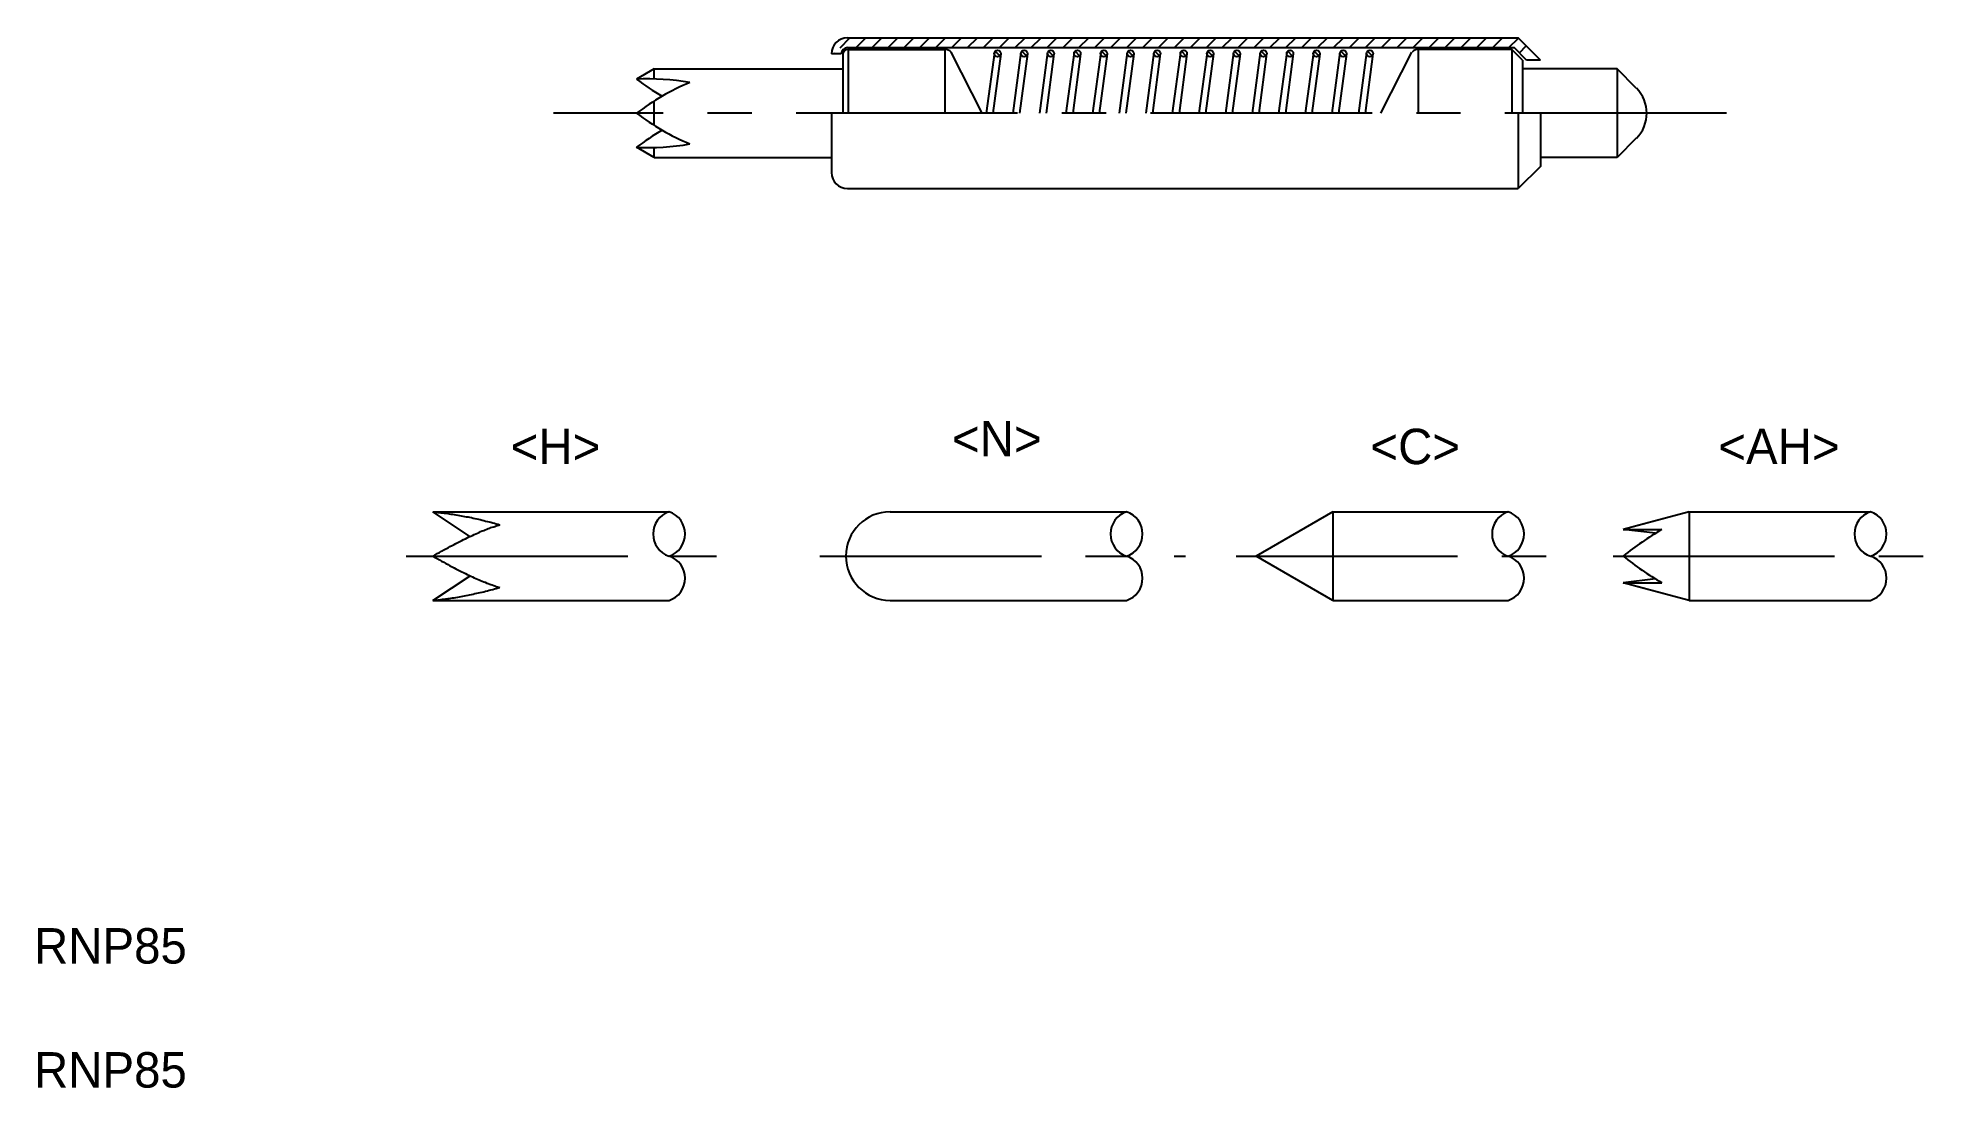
# Model space of a CAD drawing. Extents: x 0.5 to 11.2, y 0.5 to 6.4.
import ezdxf

# ---------------------------------------------------------------- set-up
doc = ezdxf.new("R2010")
doc.units = 0
doc.linetypes.add('CENTER', pattern=[2, 1.25, -0.25, 0.25, -0.25])
doc.layers.get('0').update_dxf_attribs({"linetype": 'CONTINUOUS'})
doc.layers.add('CENTER', color=1, linetype='CENTER')

# ---------------------------------------------------------------- blocks, each defined once
blk = doc.blocks.new('*X2')
at = {"color": 0, "linetype": 'CONTINUOUS'}
for p, q in [((5.084, -4.801), (5.139, -4.745)), ((5.174, -4.8), (5.229, -4.745)), ((5.264, -4.8), (5.319, -4.745)), ((5.354, -4.8), (5.409, -4.745)), ((5.444, -4.8), (5.499, -4.745)), ((5.533, -4.8), (5.588, -4.745)), ((5.623, -4.8), (5.678, -4.745)), ((5.713, -4.8), (5.768, -4.745)), ((5.803, -4.8), (5.858, -4.745)), ((5.893, -4.8), (5.948, -4.745)), ((5.982, -4.8), (6.037, -4.745)), ((6.072, -4.8), (6.127, -4.745)), ((6.162, -4.8), (6.217, -4.745)), ((6.252, -4.8), (6.307, -4.745)), ((6.342, -4.8), (6.397, -4.745)), ((6.431, -4.8), (6.486, -4.745)), ((6.521, -4.8), (6.576, -4.745)), ((6.611, -4.8), (6.666, -4.745)), ((6.701, -4.8), (6.756, -4.745)), ((6.791, -4.8), (6.846, -4.745)), ((6.88, -4.8), (6.935, -4.745)), ((6.97, -4.8), (7.025, -4.745)), ((7.06, -4.8), (7.115, -4.745)), ((7.15, -4.8), (7.205, -4.745)), ((7.24, -4.8), (7.295, -4.745)), ((7.329, -4.8), (7.384, -4.745)), ((7.419, -4.8), (7.474, -4.745)), ((7.509, -4.8), (7.564, -4.745)), ((7.599, -4.8), (7.654, -4.745)), ((7.689, -4.8), (7.744, -4.745)), ((7.778, -4.8), (7.833, -4.745)), ((7.868, -4.8), (7.923, -4.745)), ((7.958, -4.8), (8.013, -4.745)), ((8.048, -4.8), (8.103, -4.745)), ((8.138, -4.8), (8.193, -4.745)), ((8.227, -4.8), (8.282, -4.745)), ((8.317, -4.8), (8.372, -4.745)), ((8.407, -4.8), (8.462, -4.745)), ((8.497, -4.8), (8.552, -4.745)), ((8.587, -4.8), (8.642, -4.745)), ((8.676, -4.8), (8.731, -4.745)), ((8.766, -4.8), (8.821, -4.745)), ((8.856, -4.8), (8.911, -4.746)), ((8.917, -4.829), (8.955, -4.79)), ((5.049, -4.835), (5.056, -4.829))]:
    blk.add_line(p, q, dxfattribs=at)

msp = doc.modelspace()

# ---------------------------------------------------------------- linework, layer by layer
at = {"color": 7, "linetype": 'CONTINUOUS'}
for p, q in [((5.09, 6.425), (8.875, 6.425)), ((9, 6.3), (8.875, 6.425)), ((5.055, 6.335), (5, 6.335)), ((5.064, 6.331), (5.064, 6)), ((5.09, 6.37), (8.852, 6.37)), ((5.093, 6.36), (5.639, 6.36)), ((5.093, 6.36), (5.093, 6)), ((5.639, 6.36), (5.639, 6)), ((5.85, 6), (5.675, 6.345)), ((5.919, 6.342), (5.873, 6)), ((5.955, 6.335), (5.911, 6)), ((5.924, 6.35), (5.95, 6.324)), ((6.069, 6.342), (6.023, 6)), ((6.105, 6.335), (6.061, 6)), ((6.074, 6.35), (6.1, 6.324)), ((6.219, 6.342), (6.173, 6)), ((6.255, 6.335), (6.211, 6)), ((6.224, 6.35), (6.25, 6.324)), ((6.369, 6.342), (6.323, 6)), ((6.405, 6.335), (6.361, 6)), ((6.374, 6.35), (6.4, 6.324)), ((6.519, 6.342), (6.473, 6)), ((6.555, 6.335), (6.511, 6)), ((6.524, 6.35), (6.55, 6.324)), ((6.669, 6.342), (6.623, 6)), ((6.705, 6.335), (6.661, 6)), ((6.674, 6.35), (6.7, 6.324)), ((6.819, 6.342), (6.773, 6)), ((6.855, 6.335), (6.811, 6)), ((6.824, 6.35), (6.85, 6.324)), ((6.969, 6.342), (6.923, 6)), ((7.005, 6.335), (6.961, 6)), ((6.974, 6.35), (7, 6.324)), ((7.119, 6.342), (7.073, 6)), ((7.155, 6.335), (7.111, 6)), ((7.124, 6.35), (7.15, 6.324)), ((7.269, 6.342), (7.223, 6)), ((7.305, 6.335), (7.261, 6)), ((7.274, 6.35), (7.3, 6.324)), ((7.419, 6.342), (7.373, 6)), ((7.455, 6.335), (7.411, 6)), ((7.424, 6.35), (7.45, 6.324)), ((7.569, 6.342), (7.523, 6)), ((7.605, 6.335), (7.561, 6)), ((7.574, 6.35), (7.6, 6.324)), ((7.719, 6.342), (7.673, 6)), ((7.755, 6.335), (7.711, 6)), ((7.724, 6.35), (7.75, 6.324)), ((7.869, 6.342), (7.823, 6)), ((7.905, 6.335), (7.861, 6)), ((7.874, 6.35), (7.9, 6.324)), ((8.019, 6.342), (7.973, 6)), ((8.055, 6.335), (8.011, 6)), ((8.024, 6.35), (8.05, 6.324)), ((8.1, 6), (8.275, 6.345)), ((8.838, 6.36), (8.311, 6.36)), ((8.311, 6.36), (8.311, 6)), ((8.898, 6.3), (8.838, 6.36)), ((8.838, 6.36), (8.838, 6)), ((8.922, 6.3), (8.852, 6.37)), ((4, 6.25), (3.9, 6.192)), ((4, 6.25), (5.064, 6.25)), ((4, 6.192), (4, 6.25)), ((8.898, 6.3), (8.898, 6)), ((9.433, 6.25), (8.898, 6.25)), ((9, 6.3), (8.922, 6.3)), ((9.541, 6.141), (9.433, 6.25)), ((9.433, 6.25), (9.433, 5.75)), ((4, 5.931), (4, 6.069)), ((5, 6), (5, 5.665)), ((8.875, 6), (8.875, 5.575)), ((9, 6), (9, 5.7)), ((4, 5.75), (3.9, 5.808)), ((4, 5.75), (4, 5.808)), ((9.541, 5.859), (9.433, 5.75)), ((4, 5.75), (5, 5.75)), ((9, 5.7), (8.875, 5.575)), ((9.433, 5.75), (9, 5.75)), ((5.09, 5.575), (8.875, 5.575)), ((2.958, 3.613), (2.75, 3.75)), ((2.75, 3.75), (2.759, 3.749)), ((2.75, 3.75), (4.083, 3.75)), ((2.759, 3.749), (2.768, 3.748)), ((2.768, 3.748), (2.778, 3.747)), ((2.778, 3.747), (2.787, 3.746)), ((2.787, 3.746), (2.796, 3.745)), ((2.796, 3.745), (2.805, 3.744)), ((5.331, 3.75), (6.665, 3.75)), ((7.829, 3.75), (7.396, 3.5)), ((7.829, 3.75), (8.818, 3.75)), ((7.829, 3.75), (7.829, 3.25)), ((9.84, 3.75), (9.467, 3.65)), ((9.84, 3.75), (9.529, 3.667)), ((9.84, 3.75), (10.862, 3.75)), ((9.84, 3.75), (9.84, 3.25)), ((2.805, 3.744), (2.815, 3.743)), ((2.815, 3.743), (2.824, 3.742)), ((2.824, 3.742), (2.834, 3.74)), ((2.834, 3.74), (2.843, 3.739)), ((2.843, 3.739), (2.852, 3.737)), ((2.852, 3.737), (2.862, 3.736)), ((2.862, 3.736), (2.871, 3.735)), ((2.871, 3.735), (2.881, 3.733)), ((2.881, 3.733), (2.891, 3.731)), ((2.891, 3.731), (2.9, 3.73)), ((2.9, 3.73), (2.91, 3.728)), ((2.91, 3.728), (2.919, 3.726)), ((2.919, 3.726), (2.929, 3.724)), ((2.929, 3.724), (2.939, 3.722)), ((2.939, 3.722), (2.949, 3.721)), ((2.949, 3.721), (2.958, 3.719)), ((2.958, 3.719), (2.968, 3.717)), ((2.968, 3.717), (2.978, 3.714)), ((2.978, 3.714), (2.988, 3.712)), ((2.988, 3.712), (2.998, 3.71)), ((2.998, 3.71), (3.008, 3.708)), ((3.008, 3.708), (3.018, 3.706)), ((3.011, 3.634), (3.02, 3.638)), ((3.018, 3.706), (3.028, 3.703)), ((3.02, 3.638), (3.029, 3.642)), ((3.028, 3.703), (3.038, 3.701)), ((3.029, 3.642), (3.038, 3.645)), ((3.038, 3.701), (3.048, 3.698)), ((3.038, 3.645), (3.046, 3.648)), ((3.046, 3.648), (3.055, 3.652)), ((3.048, 3.698), (3.058, 3.696)), ((3.055, 3.652), (3.063, 3.655)), ((3.058, 3.696), (3.068, 3.693)), ((3.063, 3.655), (3.071, 3.658)), ((3.068, 3.693), (3.078, 3.691)), ((3.071, 3.658), (3.078, 3.661)), ((3.078, 3.691), (3.088, 3.688)), ((3.078, 3.661), (3.086, 3.663)), ((3.086, 3.663), (3.094, 3.666)), ((3.088, 3.688), (3.098, 3.685)), ((3.094, 3.666), (3.101, 3.668)), ((3.098, 3.685), (3.108, 3.682)), ((3.101, 3.668), (3.108, 3.671)), ((3.108, 3.682), (3.119, 3.68)), ((3.108, 3.671), (3.115, 3.673)), ((3.115, 3.673), (3.122, 3.675)), ((3.119, 3.68), (3.129, 3.677)), ((3.122, 3.675), (3.129, 3.677)), ((9.65, 3.629), (9.467, 3.65)), ((9.467, 3.65), (9.685, 3.65)), ((2.8, 3.528), (2.812, 3.535)), ((2.812, 3.535), (2.824, 3.541)), ((2.824, 3.541), (2.836, 3.547)), ((2.836, 3.547), (2.847, 3.554)), ((2.847, 3.554), (2.859, 3.56)), ((2.859, 3.56), (2.87, 3.566)), ((2.87, 3.566), (2.881, 3.571)), ((2.881, 3.571), (2.892, 3.577)), ((2.892, 3.577), (2.903, 3.583)), ((2.903, 3.583), (2.913, 3.588)), ((2.913, 3.588), (2.924, 3.593)), ((2.924, 3.593), (2.934, 3.598)), ((2.934, 3.598), (2.944, 3.603)), ((2.944, 3.603), (2.954, 3.608)), ((2.954, 3.608), (2.964, 3.613)), ((2.964, 3.613), (2.974, 3.617)), ((2.974, 3.617), (2.984, 3.622)), ((2.984, 3.622), (2.993, 3.626)), ((2.993, 3.626), (3.002, 3.63)), ((3.002, 3.63), (3.011, 3.634)), ((2.75, 3.5), (2.763, 3.507)), ((2.75, 3.5), (2.763, 3.493)), ((2.763, 3.507), (2.775, 3.514)), ((2.763, 3.493), (2.775, 3.486)), ((2.775, 3.514), (2.788, 3.521)), ((2.775, 3.486), (2.788, 3.479)), ((2.788, 3.521), (2.8, 3.528)), ((2.788, 3.479), (2.8, 3.472)), ((2.8, 3.472), (2.812, 3.465)), ((2.812, 3.465), (2.824, 3.459)), ((2.824, 3.459), (2.836, 3.453)), ((2.836, 3.453), (2.847, 3.446)), ((2.847, 3.446), (2.859, 3.44)), ((2.859, 3.44), (2.87, 3.434)), ((2.87, 3.434), (2.881, 3.429)), ((2.881, 3.429), (2.892, 3.423)), ((7.829, 3.25), (7.396, 3.5)), ((2.75, 3.25), (2.961, 3.389)), ((2.892, 3.423), (2.903, 3.417)), ((2.903, 3.417), (2.913, 3.412)), ((2.913, 3.412), (2.924, 3.407)), ((2.924, 3.407), (2.934, 3.402)), ((2.934, 3.402), (2.944, 3.397)), ((2.944, 3.397), (2.954, 3.392)), ((2.954, 3.392), (2.964, 3.387)), ((2.964, 3.387), (2.974, 3.383)), ((2.974, 3.383), (2.984, 3.378)), ((2.984, 3.378), (2.993, 3.374)), ((2.993, 3.374), (3.002, 3.37)), ((3.002, 3.37), (3.011, 3.366)), ((3.011, 3.366), (3.02, 3.362)), ((3.02, 3.362), (3.029, 3.358)), ((3.029, 3.358), (3.038, 3.355)), ((3.038, 3.355), (3.046, 3.352)), ((3.046, 3.352), (3.055, 3.348)), ((3.055, 3.348), (3.063, 3.345)), ((3.063, 3.345), (3.071, 3.342)), ((3.071, 3.342), (3.078, 3.339)), ((3.078, 3.339), (3.086, 3.337)), ((3.086, 3.337), (3.094, 3.334)), ((3.094, 3.334), (3.101, 3.332)), ((3.098, 3.315), (3.108, 3.318)), ((3.101, 3.332), (3.108, 3.329)), ((3.108, 3.329), (3.115, 3.327)), ((3.108, 3.318), (3.119, 3.32)), ((3.115, 3.327), (3.122, 3.325)), ((3.119, 3.32), (3.129, 3.323)), ((3.122, 3.325), (3.129, 3.323)), ((9.65, 3.371), (9.467, 3.35)), ((9.467, 3.35), (9.685, 3.35)), ((9.84, 3.25), (9.467, 3.35)), ((9.84, 3.25), (9.529, 3.333)), ((2.75, 3.25), (2.759, 3.251)), ((2.75, 3.25), (4.083, 3.25)), ((2.759, 3.251), (2.768, 3.252)), ((2.768, 3.252), (2.778, 3.253)), ((2.778, 3.253), (2.787, 3.254)), ((2.787, 3.254), (2.796, 3.255)), ((2.796, 3.255), (2.805, 3.256)), ((2.805, 3.256), (2.815, 3.257)), ((2.815, 3.257), (2.824, 3.258)), ((2.824, 3.258), (2.834, 3.26)), ((2.834, 3.26), (2.843, 3.261)), ((2.843, 3.261), (2.852, 3.263)), ((2.852, 3.263), (2.862, 3.264)), ((2.862, 3.264), (2.871, 3.265)), ((2.871, 3.265), (2.881, 3.267)), ((2.881, 3.267), (2.891, 3.269)), ((2.891, 3.269), (2.9, 3.27)), ((2.9, 3.27), (2.91, 3.272)), ((2.91, 3.272), (2.919, 3.274)), ((2.919, 3.274), (2.929, 3.276)), ((2.929, 3.276), (2.939, 3.278)), ((2.939, 3.278), (2.949, 3.279)), ((2.949, 3.279), (2.958, 3.281)), ((2.958, 3.281), (2.968, 3.283)), ((2.968, 3.283), (2.978, 3.286)), ((2.978, 3.286), (2.988, 3.288)), ((2.988, 3.288), (2.998, 3.29)), ((2.998, 3.29), (3.008, 3.292)), ((3.008, 3.292), (3.018, 3.294)), ((3.018, 3.294), (3.028, 3.297)), ((3.028, 3.297), (3.038, 3.299)), ((3.038, 3.299), (3.048, 3.302)), ((3.048, 3.302), (3.058, 3.304)), ((3.058, 3.304), (3.068, 3.307)), ((3.068, 3.307), (3.078, 3.309)), ((3.078, 3.309), (3.088, 3.312)), ((3.088, 3.312), (3.098, 3.315)), ((5.331, 3.25), (6.665, 3.25)), ((7.829, 3.25), (8.818, 3.25)), ((9.84, 3.25), (10.862, 3.25))]:
    msp.add_line(p, q, dxfattribs=at)
for centre in [(5.937, 6.337), (6.087, 6.337), (6.237, 6.337), (6.387, 6.337), (6.537, 6.337), (6.687, 6.337), (6.837, 6.337), (6.987, 6.337), (7.137, 6.337), (7.287, 6.337), (7.437, 6.337), (7.587, 6.337), (7.737, 6.337), (7.887, 6.337), (8.037, 6.337)]:
    msp.add_circle(centre, 0.0184, dxfattribs=at)
for centre, radius, start, end in [((5.09, 6.335), 0.09, 90, 180), ((5.09, 6.335), 0.035, 90, 180), ((5.093, 6.331), 0.0294, 90, 180), ((5.639, 6.31), 0.05, 45, 90), ((8.311, 6.31), 0.05, 90, 135), ((3.959, 4.75), 1.444, 80.3886, 92.3408), ((4.724, 7.273), 1.359, 232.679, 239.9944), ((4.724, 4.919), 1.359, 112.679, 127.321), ((9.4, 6), 0.2, 315, 45), ((4.724, 7.081), 1.359, 232.679, 247.321), ((4.724, 4.727), 1.359, 120.0056, 127.321), ((3.959, 7.25), 1.444, 267.6592, 279.6114), ((5.09, 5.665), 0.09, 180, 270), ((5.331, 3.5), 0.25, 90, 270), ((10.639, 2.029), 1.881, 120.4641, 128.5368), ((10.639, 4.971), 1.881, 231.4632, 239.5359)]:
    msp.add_arc(centre, radius, start, end, dxfattribs=at)
at = {"color": 7}
for centre, start, end in [((4.125, 3.625), 108.383, 251.617), ((4.042, 3.625), 288.383, 71.617), ((6.706, 3.625), 108.383, 251.617), ((6.623, 3.625), 288.383, 71.617), ((8.859, 3.625), 108.383, 251.617), ((8.776, 3.625), 288.383, 71.617), ((10.904, 3.625), 108.383, 251.617), ((10.821, 3.625), 288.383, 71.617), ((4.042, 3.375), 288.383, 71.617), ((6.623, 3.375), 288.383, 71.617), ((8.776, 3.375), 288.383, 71.617), ((10.821, 3.375), 288.383, 71.617)]:
    msp.add_arc(centre, 0.132, start, end, dxfattribs=at)
at = {"layer": 'CENTER', "color": 1, "linetype": 'CENTER'}
for p, q in [((10.05, 6), (3.431, 6)), ((2.6, 3.5), (4.481, 3.5)), ((4.934, 3.5), (6.997, 3.5)), ((7.283, 3.5), (9.092, 3.5)), ((9.41, 3.5), (11.221, 3.5))]:
    msp.add_line(p, q, dxfattribs=at)

# ---------------------------------------------------------------- block references
at = {"color": 3, "linetype": 'CONTINUOUS'}
msp.add_blockref('*X2', (-0.035, 11.17), dxfattribs=at)

# ---------------------------------------------------------------- texts
at = {"color": 7, "linetype": 'CONTINUOUS'}
for s, p in [('<H>', (3.19, 4.019)), ('<N>', (5.68, 4.063)), ('<C>', (8.041, 4.019)), ('<AH>', (10.004, 4.019)), ('RNP85', (0.5, 1.2)), ('RNP85', (0.5, 0.5))]:
    msp.add_text(s, height=0.2, dxfattribs=at).set_placement(p)

doc.saveas('drawing.dxf')
